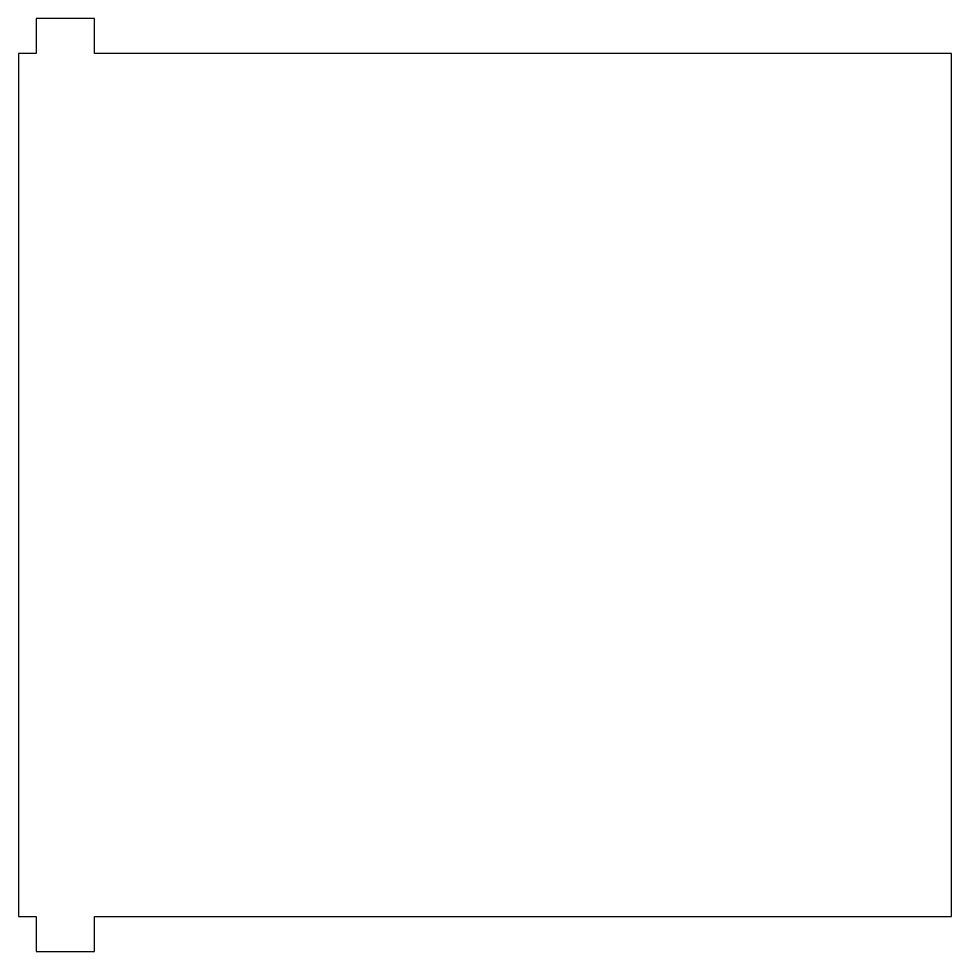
# Model space of a CAD drawing. Header units: millimetres. Extents: x 0 to 80, y -77 to 3.
import ezdxf

# ---------------------------------------------------------------- set-up
doc = ezdxf.new("R2010")
doc.units = ezdxf.units.MM
doc.layers.get('0').update_dxf_attribs({"linetype": 'CONTINUOUS'})

msp = doc.modelspace()

# ---------------------------------------------------------------- linework, layer by layer
msp.add_lwpolyline([(80, 0), (6.5, 0), (6.5, 3), (1.5, 3), (1.5, 0), (0, 0), (0, -74), (1.5, -74), (1.5, -77), (6.5, -77), (6.5, -74), (80, -74)], close=True)

doc.saveas('drawing.dxf')
